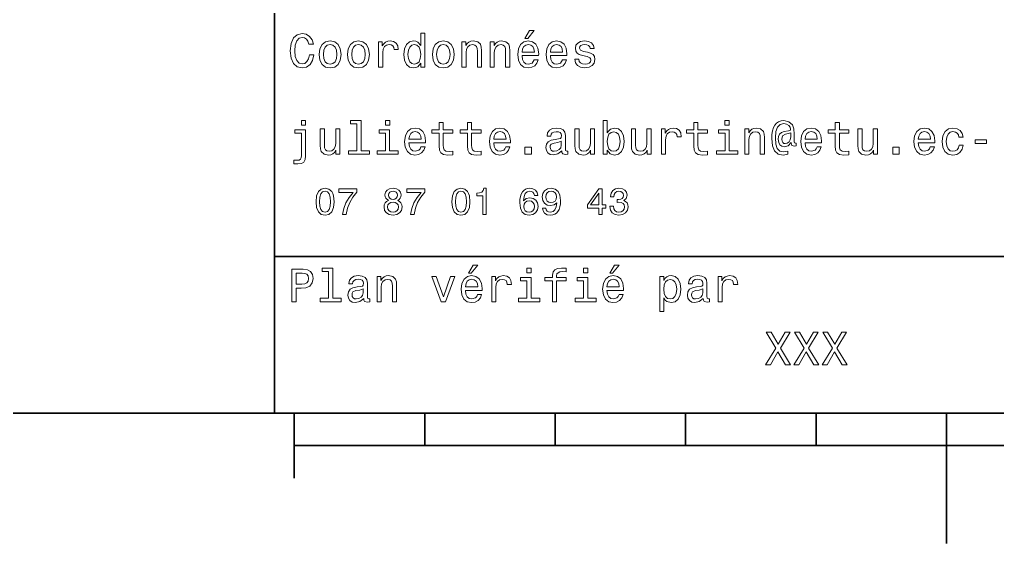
# Model space of a CAD drawing. Extents: x 0 to 297, y 0 to 210.
# Drawn here: x 77.4 to 152.4, y 0 to 40.2 of the extents above; entities that cross this region are included whole.
import ezdxf

# ---------------------------------------------------------------- set-up
doc = ezdxf.new("R2010")
doc.units = 0

msp = doc.modelspace()

# ---------------------------------------------------------------- linework, layer by layer
at = {"color": 7, "lineweight": 35}
for p, q in [((97, 10), (97, 70)), ((97, 22), (162, 22)), ((10, 10), (287, 10)), ((97, 10), (287, 10)), ((98.5, 7.5), (198.5, 7.5))]:
    msp.add_line(p, q, dxfattribs=at)
at = {"color": 7, "lineweight": 35, "ltscale": 0.125}
msp.add_line((98.5, 10), (98.5, 5), dxfattribs=at)
at = {"color": 7, "lineweight": 35, "ltscale": 0.0625}
for p, q in [((108.5, 10), (108.5, 7.5)), ((118.5, 10), (118.5, 7.5)), ((128.5, 10), (128.5, 7.5)), ((138.5, 10), (138.5, 7.5))]:
    msp.add_line(p, q, dxfattribs=at)
at = {"color": 7, "lineweight": 35, "ltscale": 0.25}
msp.add_line((148.5, 10), (148.5, 0), dxfattribs=at)
at = {"color": 7, "lineweight": 13}
for points in [[(99.66787, 37.460373), (99.595818, 37.15778), (99.476944, 36.941643), (99.311241, 36.808357), (99.116714, 36.765129), (98.882568, 36.829971), (98.698845, 37.024494), (98.57637, 37.341499), (98.536743, 37.780979), (98.57637, 38.216858), (98.695244, 38.537464), (98.87896, 38.731987), (99.116714, 38.80043), (99.289627, 38.764408), (99.437317, 38.663544), (99.552597, 38.501442), (99.631844, 38.278099), (99.97406, 38.278099), (99.865997, 38.620316), (99.678673, 38.879681), (99.422913, 39.041786), (99.116714, 39.099422), (98.734871, 39.009365), (98.443085, 38.757202), (98.25576, 38.342937), (98.190926, 37.780979), (98.25576, 37.219021), (98.443085, 36.804756), (98.734871, 36.548992), (99.116714, 36.462536), (99.451729, 36.530979), (99.721901, 36.721901), (99.912827, 37.035301), (100.013687, 37.460373)], [(108.201729, 36.829971), (108.201729, 36.530979), (108.51873, 36.530979), (108.51873, 39.117435), (108.20533, 39.117435), (108.20533, 38.170029), (107.963974, 38.443802), (107.816284, 38.508644), (107.646973, 38.533859), (107.340775, 38.461815), (107.103027, 38.260086), (106.948128, 37.935879), (106.894089, 37.5), (106.948128, 37.064121), (107.103027, 36.736309), (107.340775, 36.530979), (107.646973, 36.462536), (107.816284, 36.487751), (107.967575, 36.552593)], [(116.184441, 38.728386), (116.396973, 38.728386), (116.897697, 39.340778), (116.54467, 39.340778)], [(100.413544, 37.496399), (100.471184, 37.056915), (100.636887, 36.732708), (100.899857, 36.530979), (101.252884, 36.462536), (101.602303, 36.530979), (101.865273, 36.729107), (102.030983, 37.053314), (102.092216, 37.496399), (102.030983, 37.935879), (101.865273, 38.263687), (101.602303, 38.461815), (101.252884, 38.533859), (100.899857, 38.461815), (100.636887, 38.260086), (100.471184, 37.935879)], [(100.737755, 37.5), (100.770172, 37.824207), (100.87104, 38.058357), (101.033142, 38.20245), (101.252884, 38.25288), (101.469017, 38.20245), (101.631126, 38.061958), (101.731987, 37.824207), (101.768013, 37.5), (101.731987, 37.172188), (101.631126, 36.934437), (101.469017, 36.790344), (101.252884, 36.743515), (101.033142, 36.790344), (100.87104, 36.934437), (100.770172, 37.172188)], [(102.58213, 37.496399), (102.639771, 37.056915), (102.805473, 36.732708), (103.068443, 36.530979), (103.421471, 36.462536), (103.770897, 36.530979), (104.033859, 36.729107), (104.19957, 37.053314), (104.260803, 37.496399), (104.19957, 37.935879), (104.033859, 38.263687), (103.770897, 38.461815), (103.421471, 38.533859), (103.068443, 38.461815), (102.805473, 38.260086), (102.639771, 37.935879)], [(102.906342, 37.5), (102.938759, 37.824207), (103.039627, 38.058357), (103.201729, 38.20245), (103.421471, 38.25288), (103.637611, 38.20245), (103.799713, 38.061958), (103.900574, 37.824207), (103.9366, 37.5), (103.900574, 37.172188), (103.799713, 36.934437), (103.637611, 36.790344), (103.421471, 36.743515), (103.201729, 36.790344), (103.039627, 36.934437), (102.938759, 37.172188)], [(104.963257, 36.530979), (105.280258, 36.530979), (105.280258, 37.636887), (105.312683, 37.903458), (105.409943, 38.094379), (105.568443, 38.209652), (105.780983, 38.249279), (105.939484, 38.224064), (106.058357, 38.152016), (106.130402, 38.029537), (106.155617, 37.863831), (106.476227, 37.863831), (106.432999, 38.155621), (106.314117, 38.364552), (106.115997, 38.490635), (105.845825, 38.533859), (105.662102, 38.505043), (105.503601, 38.432995), (105.363113, 38.310516), (105.251442, 38.144814), (105.251442, 38.465416), (104.963257, 38.465416)], [(107.701012, 38.249279), (107.909943, 38.198845), (108.068443, 38.058357), (108.162102, 37.824207), (108.198128, 37.5), (108.162102, 37.172188), (108.068443, 36.938038), (107.909943, 36.793949), (107.701012, 36.747116), (107.502884, 36.793949), (107.351585, 36.938038), (107.250717, 37.175793), (107.2183, 37.5), (107.250717, 37.820606), (107.351585, 38.054756), (107.502884, 38.198845)], [(109.087898, 37.496399), (109.145531, 37.056915), (109.311241, 36.732708), (109.574203, 36.530979), (109.927231, 36.462536), (110.276657, 36.530979), (110.539627, 36.729107), (110.70533, 37.053314), (110.766571, 37.496399), (110.70533, 37.935879), (110.539627, 38.263687), (110.276657, 38.461815), (109.927231, 38.533859), (109.574203, 38.461815), (109.311241, 38.260086), (109.145531, 37.935879)], [(109.412102, 37.5), (109.444527, 37.824207), (109.545387, 38.058357), (109.707489, 38.20245), (109.927231, 38.25288), (110.143372, 38.20245), (110.305473, 38.061958), (110.406342, 37.824207), (110.44236, 37.5), (110.406342, 37.172188), (110.305473, 36.934437), (110.143372, 36.790344), (109.927231, 36.743515), (109.707489, 36.790344), (109.545387, 36.934437), (109.444527, 37.172188)], [(111.350143, 36.530979), (111.667145, 36.530979), (111.667145, 37.647694), (111.69957, 37.903458), (111.804031, 38.090778), (111.966141, 38.206051), (112.182274, 38.249279), (112.355186, 38.213257), (112.463257, 38.115993), (112.517288, 37.953888), (112.535301, 37.737751), (112.535301, 36.530979), (112.852303, 36.530979), (112.852303, 37.802593), (112.837898, 38.058357), (112.773056, 38.270893), (112.560516, 38.465416), (112.229103, 38.533859), (112.045387, 38.508644), (111.890488, 38.440201), (111.757202, 38.324928), (111.65274, 38.170029), (111.65274, 38.465416), (111.350143, 38.465416)], [(113.51873, 36.530979), (113.835732, 36.530979), (113.835732, 37.647694), (113.868156, 37.903458), (113.972626, 38.090778), (114.134727, 38.206051), (114.350861, 38.249279), (114.523773, 38.213257), (114.631844, 38.115993), (114.685883, 37.953888), (114.703888, 37.737751), (114.703888, 36.530979), (115.020889, 36.530979), (115.020889, 37.802593), (115.006485, 38.058357), (114.941643, 38.270893), (114.729111, 38.465416), (114.39769, 38.533859), (114.213974, 38.508644), (114.059082, 38.440201), (113.925789, 38.324928), (113.821327, 38.170029), (113.821327, 38.465416), (113.51873, 38.465416)], [(115.964699, 37.406338), (117.232712, 37.406338), (117.236313, 37.554035), (117.178673, 37.9683), (117.020172, 38.278099), (116.768013, 38.465416), (116.432999, 38.533859), (116.105186, 38.461815), (115.853027, 38.260086), (115.690918, 37.932278), (115.633286, 37.5), (115.687317, 37.056915), (115.849426, 36.732708), (116.097984, 36.530979), (116.422188, 36.462536), (116.703171, 36.509365), (116.933716, 36.631844), (117.103027, 36.826366), (117.200287, 37.085735), (116.886887, 37.085735), (116.822044, 36.941643), (116.728386, 36.833572), (116.461815, 36.747116), (116.256485, 36.786743), (116.101585, 36.912823), (116.000717, 37.118156), (115.964699, 37.395531)], [(115.964699, 37.672909), (116.004318, 37.921471), (116.101585, 38.105186), (116.249283, 38.216858), (116.443802, 38.256485), (116.634727, 38.216858), (116.782425, 38.105186), (116.872482, 37.921471), (116.9049, 37.672909)], [(118.133286, 37.406338), (119.401299, 37.406338), (119.4049, 37.554035), (119.34726, 37.9683), (119.188766, 38.278099), (118.9366, 38.465416), (118.601585, 38.533859), (118.273773, 38.461815), (118.021614, 38.260086), (117.859512, 37.932278), (117.801872, 37.5), (117.855911, 37.056915), (118.018013, 36.732708), (118.266571, 36.530979), (118.590775, 36.462536), (118.871758, 36.509365), (119.10231, 36.631844), (119.271614, 36.826366), (119.368881, 37.085735), (119.055481, 37.085735), (118.990631, 36.941643), (118.896973, 36.833572), (118.630402, 36.747116), (118.425072, 36.786743), (118.270172, 36.912823), (118.169312, 37.118156), (118.133286, 37.395531)], [(118.133286, 37.672909), (118.172913, 37.921471), (118.270172, 38.105186), (118.41787, 38.216858), (118.612396, 38.256485), (118.803314, 38.216858), (118.951012, 38.105186), (119.041069, 37.921471), (119.073486, 37.672909)], [(120.971901, 37.658501), (120.66571, 37.730545), (120.438766, 37.8134), (120.363113, 37.982708), (120.384727, 38.101585), (120.460373, 38.188038), (120.582855, 38.242073), (120.759369, 38.263687), (120.92868, 38.242073), (121.061966, 38.177231), (121.148415, 38.079971), (121.184441, 37.950287), (121.49424, 37.950287), (121.49424, 37.957493), (121.440201, 38.191643), (121.292511, 38.375359), (121.061966, 38.490635), (120.759369, 38.533859), (120.453171, 38.490635), (120.229828, 38.371758), (120.08934, 38.195244), (120.046112, 37.971901), (120.078529, 37.755764), (120.179398, 37.604465), (120.3451, 37.496399), (120.586456, 37.42075), (120.939484, 37.334293), (121.155624, 37.244236), (121.213257, 37.172188), (121.234871, 37.064121), (121.202454, 36.930836), (121.115997, 36.829971), (120.97551, 36.765129), (120.788185, 36.743515), (120.590057, 36.765129), (120.445969, 36.840778), (120.348709, 36.963257), (120.309082, 37.132565), (120.002884, 37.132565), (120.053314, 36.844379), (120.201012, 36.635445), (120.435158, 36.509365), (120.759369, 36.462536), (121.097984, 36.509365), (121.346542, 36.635445), (121.497841, 36.837173), (121.551872, 37.100143), (121.512253, 37.327087), (121.400574, 37.481987), (121.216858, 37.582851)], [(99.365273, 32.4366), (99.048271, 32.4366), (99.048271, 32.076366), (99.365273, 32.076366)], [(103.306198, 32.170029), (103.306198, 30.116714), (102.654175, 30.116714), (102.654175, 29.850143), (104.271614, 29.850143), (104.271614, 30.116714), (103.623199, 30.116714), (103.623199, 32.4366), (102.809074, 32.4366), (102.809074, 32.170029)], [(105.824211, 32.4366), (105.489197, 32.4366), (105.489197, 32.076366), (105.824211, 32.076366)], [(109.606628, 31.449568), (109.606628, 30.480547), (109.628242, 30.167147), (109.729111, 29.951008), (109.930832, 29.824926), (110.273056, 29.7817), (110.647697, 29.799711), (110.647697, 30.073486), (110.373917, 30.051872), (110.125359, 30.08069), (109.992073, 30.170748), (109.934441, 30.322046), (109.92363, 30.534582), (109.92363, 31.449568), (110.647697, 31.449568), (110.647697, 31.71974), (109.92363, 31.71974), (109.92363, 32.285301), (109.606628, 32.285301), (109.606628, 31.71974), (109.059074, 31.71974), (109.059074, 31.449568)], [(111.775215, 31.449568), (111.775215, 30.480547), (111.796829, 30.167147), (111.897697, 29.951008), (112.099426, 29.824926), (112.441643, 29.7817), (112.816284, 29.799711), (112.816284, 30.073486), (112.542511, 30.051872), (112.293945, 30.08069), (112.16066, 30.170748), (112.103027, 30.322046), (112.092216, 30.534582), (112.092216, 31.449568), (112.816284, 31.449568), (112.816284, 31.71974), (112.092216, 31.71974), (112.092216, 32.285301), (111.775215, 32.285301), (111.775215, 31.71974), (111.227661, 31.71974), (111.227661, 31.449568)], [(122.492081, 30.149136), (122.726227, 29.871758), (123.046829, 29.7817), (123.349426, 29.850143), (123.590782, 30.055475), (123.742081, 30.383286), (123.799713, 30.819164), (123.742081, 31.255043), (123.587173, 31.57925), (123.349426, 31.780979), (123.046829, 31.853025), (122.729828, 31.759365), (122.600143, 31.644091), (122.492081, 31.489193), (122.492081, 32.4366), (122.175072, 32.4366), (122.175072, 29.850143), (122.492081, 29.850143)], [(129.123932, 31.449568), (129.123932, 30.480547), (129.145538, 30.167147), (129.246399, 29.951008), (129.448135, 29.824926), (129.790344, 29.7817), (130.164993, 29.799711), (130.164993, 30.073486), (129.89122, 30.051872), (129.642654, 30.08069), (129.509369, 30.170748), (129.451736, 30.322046), (129.440933, 30.534582), (129.440933, 31.449568), (130.164993, 31.449568), (130.164993, 31.71974), (129.440933, 31.71974), (129.440933, 32.285301), (129.123932, 32.285301), (129.123932, 31.71974), (128.57637, 31.71974), (128.57637, 31.449568)], [(131.84726, 32.4366), (131.512253, 32.4366), (131.512253, 32.076366), (131.84726, 32.076366)], [(136.973343, 30.487751), (136.973343, 30.696686), (136.91571, 30.685879), (136.84726, 30.711094), (136.825653, 30.786743), (136.825653, 31.377522), (136.796829, 31.795389), (136.681564, 32.105186), (136.411377, 32.335735), (136.033142, 32.418587), (135.8134, 32.396973), (135.626083, 32.33213), (135.463989, 32.224064), (135.33429, 32.072765), (135.233429, 31.881844), (135.161377, 31.647694), (135.118164, 31.366714), (135.103745, 31.049711), (135.154175, 30.491354), (135.316284, 30.0951), (135.586456, 29.857347), (135.971909, 29.7817), (136.324936, 29.839336), (136.324936, 30.077089), (136.015137, 30.019451), (135.716141, 30.08069), (135.518005, 30.278818), (135.409943, 30.613832), (135.377533, 31.100143), (135.413544, 31.575647), (135.536026, 31.914265), (135.734161, 32.119595), (136.022339, 32.188038), (136.242081, 32.148415), (136.404175, 32.054756), (136.505051, 31.914265), (136.541077, 31.752161), (136.50145, 31.672911), (136.393372, 31.636887), (136.040344, 31.582851), (135.845825, 31.503601), (135.705338, 31.381123), (135.622482, 31.211815), (135.59726, 30.988472), (135.629684, 30.747118), (135.719742, 30.567001), (135.867432, 30.45533), (136.061966, 30.419308), (136.346542, 30.494957), (136.587891, 30.732708), (136.587891, 30.711094), (136.645538, 30.520172), (136.843658, 30.462536)], [(139.966858, 31.449568), (139.966858, 30.480547), (139.988464, 30.167147), (140.08934, 29.951008), (140.291061, 29.824926), (140.633286, 29.7817), (141.007935, 29.799711), (141.007935, 30.073486), (140.734146, 30.051872), (140.485596, 30.08069), (140.35231, 30.170748), (140.294678, 30.322046), (140.283859, 30.534582), (140.283859, 31.449568), (141.007935, 31.449568), (141.007935, 31.71974), (140.283859, 31.71974), (140.283859, 32.285301), (139.966858, 32.285301), (139.966858, 31.71974), (139.419312, 31.71974), (139.419312, 31.449568)], [(98.464699, 29.399855), (98.464699, 29.115273), (98.788902, 29.097261), (99.066284, 29.133286), (99.242798, 29.244957), (99.336456, 29.43948), (99.365273, 29.716858), (99.365273, 31.71974), (98.551155, 31.71974), (98.551155, 31.449568), (99.048271, 31.449568), (99.048271, 29.742075), (99.033859, 29.569164), (98.98703, 29.461094), (98.882568, 29.399855), (98.706055, 29.381844)], [(101.998558, 31.784582), (101.681557, 31.784582), (101.681557, 30.667868), (101.645531, 30.408501), (101.541069, 30.22118), (101.37896, 30.105907), (101.166428, 30.069883), (100.997116, 30.098703), (100.889046, 30.185158), (100.827812, 30.332851), (100.8134, 30.541786), (100.8134, 31.784582), (100.496399, 31.784582), (100.496399, 30.512968), (100.507202, 30.257204), (100.575645, 30.044668), (100.784584, 29.850143), (101.119598, 29.7817), (101.299713, 29.806915), (101.454613, 29.871758), (101.587898, 29.983429), (101.695969, 30.145533), (101.695969, 29.850143), (101.998558, 29.850143)], [(105.8134, 30.116714), (105.8134, 31.71974), (104.999283, 31.71974), (104.999283, 31.449568), (105.496399, 31.449568), (105.496399, 30.116714), (104.847984, 30.116714), (104.847984, 29.850143), (106.469025, 29.850143), (106.469025, 30.116714)], [(107.290344, 30.725504), (108.558357, 30.725504), (108.561958, 30.873198), (108.504326, 31.287464), (108.345825, 31.597261), (108.093658, 31.784582), (107.758644, 31.853025), (107.430832, 31.780979), (107.178673, 31.57925), (107.016571, 31.25144), (106.958931, 30.819164), (107.01297, 30.37608), (107.175072, 30.051872), (107.42363, 29.850143), (107.747841, 29.7817), (108.028816, 29.828529), (108.259369, 29.951008), (108.428673, 30.145533), (108.52594, 30.404898), (108.21254, 30.404898), (108.147697, 30.260807), (108.054031, 30.152737), (107.78746, 30.066282), (107.58213, 30.105907), (107.427231, 30.231987), (107.32637, 30.437319), (107.290344, 30.714697)], [(107.290344, 30.992075), (107.329971, 31.240633), (107.427231, 31.424351), (107.574928, 31.536022), (107.769455, 31.575647), (107.960373, 31.536022), (108.10807, 31.424351), (108.198128, 31.240633), (108.230545, 30.992075)], [(113.796112, 30.725504), (115.064117, 30.725504), (115.067719, 30.873198), (115.010086, 31.287464), (114.851585, 31.597261), (114.599426, 31.784582), (114.264404, 31.853025), (113.9366, 31.780979), (113.684441, 31.57925), (113.522331, 31.25144), (113.464699, 30.819164), (113.51873, 30.37608), (113.680832, 30.051872), (113.929398, 29.850143), (114.253601, 29.7817), (114.534584, 29.828529), (114.765129, 29.951008), (114.934433, 30.145533), (115.0317, 30.404898), (114.7183, 30.404898), (114.653458, 30.260807), (114.559799, 30.152737), (114.293228, 30.066282), (114.087898, 30.105907), (113.932999, 30.231987), (113.83213, 30.437319), (113.796112, 30.714697)], [(113.796112, 30.992075), (113.835732, 31.240633), (113.932999, 31.424351), (114.080688, 31.536022), (114.275215, 31.575647), (114.466141, 31.536022), (114.613831, 31.424351), (114.703888, 31.240633), (114.736313, 30.992075)], [(119.005043, 30.102304), (119.005043, 30.091497), (119.023056, 29.969019), (119.077087, 29.882565), (119.304031, 29.814121), (119.480545, 29.842939), (119.480545, 30.087896), (119.4049, 30.077089), (119.304031, 30.123919), (119.286026, 30.268011), (119.286026, 31.269451), (119.242798, 31.525215), (119.116714, 31.70533), (118.896973, 31.8134), (118.587173, 31.853025), (118.284584, 31.809797), (118.061241, 31.687319), (117.920746, 31.496397), (117.873917, 31.244236), (117.873917, 31.222622), (118.158501, 31.222622), (118.183716, 31.373919), (118.26297, 31.481987), (118.392654, 31.546829), (118.57637, 31.572046), (118.752884, 31.554033), (118.878967, 31.5), (118.954613, 31.40634), (118.979828, 31.276657), (118.965416, 31.125359), (118.907784, 31.049711), (118.763687, 31.013687), (118.493515, 30.984869), (118.183716, 30.920029), (117.963974, 30.804754), (117.834297, 30.62464), (117.79467, 30.358068), (117.830688, 30.120316), (117.942368, 29.943804), (118.122482, 29.832132), (118.37104, 29.792507), (118.706055, 29.868155)], [(121.515854, 31.784582), (121.198853, 31.784582), (121.198853, 30.667868), (121.162827, 30.408501), (121.058357, 30.22118), (120.896255, 30.105907), (120.683716, 30.069883), (120.514412, 30.098703), (120.406342, 30.185158), (120.3451, 30.332851), (120.330696, 30.541786), (120.330696, 31.784582), (120.013687, 31.784582), (120.013687, 30.512968), (120.024498, 30.257204), (120.092941, 30.044668), (120.301872, 29.850143), (120.636887, 29.7817), (120.817001, 29.806915), (120.971901, 29.871758), (121.105186, 29.983429), (121.213257, 30.145533), (121.213257, 29.850143), (121.515854, 29.850143)], [(123.47551, 30.819164), (123.439484, 30.494957), (123.342224, 30.257204), (123.187325, 30.113111), (122.992798, 30.066282), (122.780258, 30.113111), (122.625366, 30.257204), (122.528099, 30.491354), (122.495682, 30.819164), (122.528099, 31.143372), (122.625366, 31.377522), (122.780258, 31.518011), (122.992798, 31.568443), (123.187325, 31.518011), (123.342224, 31.373919), (123.439484, 31.139769)], [(125.853027, 31.784582), (125.536026, 31.784582), (125.536026, 30.667868), (125.5, 30.408501), (125.395538, 30.22118), (125.233429, 30.105907), (125.020897, 30.069883), (124.851585, 30.098703), (124.743515, 30.185158), (124.682281, 30.332851), (124.66787, 30.541786), (124.66787, 31.784582), (124.350868, 31.784582), (124.350868, 30.512968), (124.361679, 30.257204), (124.430115, 30.044668), (124.639053, 29.850143), (124.974068, 29.7817), (125.154182, 29.806915), (125.309082, 29.871758), (125.442368, 29.983429), (125.550438, 30.145533), (125.550438, 29.850143), (125.853027, 29.850143)], [(126.649139, 29.850143), (126.966141, 29.850143), (126.966141, 30.956051), (126.998566, 31.222622), (127.095825, 31.413544), (127.254326, 31.528818), (127.466866, 31.568443), (127.625366, 31.543226), (127.74424, 31.47118), (127.816284, 31.348701), (127.841507, 31.182997), (128.162109, 31.182997), (128.118881, 31.474783), (128, 31.683718), (127.80188, 31.809797), (127.531708, 31.853025), (127.347984, 31.824207), (127.189484, 31.752161), (127.048996, 31.629683), (126.937325, 31.463976), (126.937325, 31.784582), (126.649139, 31.784582)], [(131.836456, 30.116714), (131.836456, 31.71974), (131.022339, 31.71974), (131.022339, 31.449568), (131.519455, 31.449568), (131.519455, 30.116714), (130.871048, 30.116714), (130.871048, 29.850143), (132.492081, 29.850143), (132.492081, 30.116714)], [(133.036026, 29.850143), (133.353027, 29.850143), (133.353027, 30.966858), (133.385452, 31.222622), (133.489914, 31.409943), (133.652023, 31.525215), (133.868164, 31.568443), (134.041077, 31.532419), (134.149139, 31.435158), (134.203171, 31.273054), (134.221191, 31.056915), (134.221191, 29.850143), (134.538193, 29.850143), (134.538193, 31.121758), (134.523773, 31.377522), (134.458939, 31.590057), (134.246399, 31.784582), (133.914993, 31.853025), (133.731277, 31.827808), (133.57637, 31.759365), (133.443085, 31.644091), (133.338623, 31.489193), (133.338623, 31.784582), (133.036026, 31.784582)], [(136.555481, 31.168587), (136.519455, 30.945244), (136.429398, 30.786743), (136.292511, 30.68948), (136.130402, 30.660662), (136.018738, 30.678673), (135.939484, 30.743515), (135.889053, 30.851583), (135.874634, 31.002882), (135.935883, 31.25144), (136.144821, 31.381123), (136.555481, 31.481987)], [(137.650574, 30.725504), (138.918594, 30.725504), (138.922195, 30.873198), (138.864563, 31.287464), (138.706055, 31.597261), (138.453888, 31.784582), (138.118881, 31.853025), (137.791077, 31.780979), (137.53891, 31.57925), (137.376801, 31.25144), (137.319168, 30.819164), (137.373199, 30.37608), (137.535309, 30.051872), (137.783859, 29.850143), (138.108063, 29.7817), (138.389053, 29.828529), (138.619598, 29.951008), (138.78891, 30.145533), (138.886169, 30.404898), (138.572769, 30.404898), (138.507935, 30.260807), (138.414276, 30.152737), (138.147705, 30.066282), (137.942368, 30.105907), (137.78746, 30.231987), (137.6866, 30.437319), (137.650574, 30.714697)], [(137.650574, 30.992075), (137.690201, 31.240633), (137.78746, 31.424351), (137.935165, 31.536022), (138.129684, 31.575647), (138.320602, 31.536022), (138.468292, 31.424351), (138.558365, 31.240633), (138.590775, 30.992075)], [(143.201721, 31.784582), (142.884735, 31.784582), (142.884735, 30.667868), (142.848694, 30.408501), (142.744232, 30.22118), (142.582123, 30.105907), (142.369598, 30.069883), (142.200287, 30.098703), (142.092224, 30.185158), (142.030975, 30.332851), (142.016571, 30.541786), (142.016571, 31.784582), (141.69957, 31.784582), (141.69957, 30.512968), (141.710373, 30.257204), (141.778809, 30.044668), (141.987747, 29.850143), (142.322769, 29.7817), (142.502884, 29.806915), (142.657776, 29.871758), (142.791061, 29.983429), (142.899139, 30.145533), (142.899139, 29.850143), (143.201721, 29.850143)], [(146.324921, 30.725504), (147.592941, 30.725504), (147.596542, 30.873198), (147.53891, 31.287464), (147.380402, 31.597261), (147.128235, 31.784582), (146.793228, 31.853025), (146.465424, 31.780979), (146.213257, 31.57925), (146.051147, 31.25144), (145.993515, 30.819164), (146.047546, 30.37608), (146.209656, 30.051872), (146.458206, 29.850143), (146.78241, 29.7817), (147.0634, 29.828529), (147.293945, 29.951008), (147.463257, 30.145533), (147.560516, 30.404898), (147.247116, 30.404898), (147.182281, 30.260807), (147.088623, 30.152737), (146.822052, 30.066282), (146.616714, 30.105907), (146.461807, 30.231987), (146.360947, 30.437319), (146.324921, 30.714697)], [(146.324921, 30.992075), (146.364548, 31.240633), (146.461807, 31.424351), (146.609512, 31.536022), (146.804031, 31.575647), (146.994949, 31.536022), (147.142639, 31.424351), (147.232712, 31.240633), (147.265121, 30.992075)], [(149.44812, 31.143372), (149.76152, 31.143372), (149.696686, 31.431555), (149.541779, 31.658501), (149.30043, 31.79899), (148.98703, 31.853025), (148.641205, 31.780979), (148.378235, 31.57925), (148.212524, 31.25144), (148.154892, 30.811958), (148.208923, 30.37608), (148.371033, 30.051872), (148.626801, 29.850143), (148.976227, 29.7817), (149.286011, 29.835733), (149.527374, 29.987032), (149.693085, 30.224783), (149.765121, 30.541786), (149.462524, 30.541786), (149.408493, 30.340057), (149.307632, 30.188761), (149.163544, 30.0951), (148.98703, 30.066282), (148.767288, 30.113111), (148.608795, 30.257204), (148.51152, 30.491354), (148.479095, 30.822765), (148.51152, 31.146973), (148.612396, 31.381123), (148.77449, 31.525215), (148.98703, 31.575647), (149.174347, 31.543226), (149.314835, 31.460375), (149.408493, 31.323486)], [(118.969025, 30.527376), (118.925797, 30.340057), (118.810516, 30.195965), (118.637611, 30.102304), (118.425072, 30.069883), (118.288185, 30.087896), (118.190926, 30.145533), (118.129684, 30.246397), (118.111671, 30.386887), (118.126083, 30.512968), (118.183716, 30.603025), (118.414268, 30.70389), (118.706055, 30.747118), (118.969025, 30.833572)], [(150.694519, 30.675072), (151.566284, 30.675072), (151.566284, 30.959654), (150.694519, 30.959654)], [(116.184441, 29.850143), (116.681557, 29.850143), (116.681557, 30.386887), (116.184441, 30.386887)], [(144.376083, 29.850143), (144.873199, 29.850143), (144.873199, 30.386887), (144.376083, 30.386887)], [(100.172913, 26.201731), (100.216141, 25.749281), (100.351585, 25.426514), (100.567726, 25.230549), (100.867432, 25.167149), (101.164268, 25.230549), (101.380402, 25.426514), (101.51297, 25.749281), (101.559074, 26.201731), (101.51297, 26.651299), (101.458214, 26.829971), (101.380402, 26.976946), (101.164268, 27.172913), (100.867432, 27.239193), (100.567726, 27.172913), (100.351585, 26.974064), (100.216141, 26.651299)], [(100.44957, 26.201731), (100.472626, 26.550434), (100.54467, 26.801153), (100.674355, 26.948128), (100.867432, 27), (101.05764, 26.948128), (101.187317, 26.801153), (101.259369, 26.550434), (101.282417, 26.201731), (101.259369, 25.850145), (101.187317, 25.599424), (101.05764, 25.45245), (100.867432, 25.40346), (100.674355, 25.45245), (100.54467, 25.599424), (100.472626, 25.850145)], [(102.201729, 25.224785), (102.492798, 25.224785), (102.587898, 25.700289), (102.755043, 26.144093), (102.991356, 26.556196), (103.299713, 26.942364), (103.299713, 27.181557), (101.927956, 27.181557), (101.927956, 26.91931), (103.023056, 26.91931), (102.706055, 26.53026), (102.466858, 26.12392), (102.299713, 25.691643)], [(105.714699, 26.302595), (105.567726, 26.221903), (105.466858, 26.10951), (105.403458, 25.9683), (105.383286, 25.798271), (105.429398, 25.541788), (105.561958, 25.342941), (105.778099, 25.216139), (106.072044, 25.167149), (106.363113, 25.216139), (106.579254, 25.342941), (106.711815, 25.541788), (106.760803, 25.798271), (106.737755, 25.9683), (106.677231, 26.10951), (106.573486, 26.221903), (106.429398, 26.302595), (106.54467, 26.371759), (106.625359, 26.46686), (106.674355, 26.582134), (106.691643, 26.723343), (106.645531, 26.927956), (106.524498, 27.09222), (106.328529, 27.198849), (106.072044, 27.239193), (105.812683, 27.198849), (105.616714, 27.09222), (105.492798, 26.927956), (105.44957, 26.723343), (105.463974, 26.582134), (105.51297, 26.46686)], [(105.723343, 26.700289), (105.746399, 26.827091), (105.815559, 26.925074), (105.925072, 26.985592), (106.072044, 27.008646), (106.216141, 26.985592), (106.325645, 26.925074), (106.394814, 26.827091), (106.420746, 26.700289), (106.394814, 26.570606), (106.325645, 26.469742), (106.216141, 26.40346), (106.072044, 26.383286), (105.925072, 26.406342), (105.815559, 26.469742), (105.746399, 26.570606)], [(107.406342, 25.224785), (107.697403, 25.224785), (107.792511, 25.700289), (107.959656, 26.144093), (108.195969, 26.556196), (108.504326, 26.942364), (108.504326, 27.181557), (107.132568, 27.181557), (107.132568, 26.91931), (108.227669, 26.91931), (107.91066, 26.53026), (107.671471, 26.12392), (107.504326, 25.691643)], [(110.58213, 26.201731), (110.625359, 25.749281), (110.760803, 25.426514), (110.976944, 25.230549), (111.276657, 25.167149), (111.573486, 25.230549), (111.789627, 25.426514), (111.922188, 25.749281), (111.9683, 26.201731), (111.922188, 26.651299), (111.867432, 26.829971), (111.789627, 26.976946), (111.573486, 27.172913), (111.276657, 27.239193), (110.976944, 27.172913), (110.760803, 26.974064), (110.625359, 26.651299)], [(110.858788, 26.201731), (110.881844, 26.550434), (110.953888, 26.801153), (111.083572, 26.948128), (111.276657, 27), (111.466858, 26.948128), (111.596542, 26.801153), (111.668587, 26.550434), (111.691643, 26.201731), (111.668587, 25.850145), (111.596542, 25.599424), (111.466858, 25.45245), (111.276657, 25.40346), (111.083572, 25.45245), (110.953888, 25.599424), (110.881844, 25.850145)], [(112.959656, 25.224785), (113.221901, 25.224785), (113.221901, 27.239193), (113.02594, 27.239193), (112.97406, 27.063402), (112.870316, 26.945246), (112.711815, 26.876081), (112.492798, 26.853027), (112.492798, 26.648417), (112.959656, 26.648417)], [(117.172913, 26.685881), (117.118156, 26.91931), (116.991356, 27.09222), (116.795387, 27.201731), (116.541786, 27.239193), (116.371758, 27.219021), (116.224785, 27.164267), (116.0951, 27.074928), (115.985588, 26.948128), (115.899132, 26.789627), (115.835732, 26.596542), (115.795387, 26.368877), (115.783859, 26.112392), (115.829971, 25.703171), (115.971176, 25.406342), (116.198845, 25.227667), (116.510086, 25.167149), (116.789627, 25.219021), (117.002884, 25.354467), (117.141205, 25.567724), (117.190201, 25.838617), (117.141205, 26.112392), (117.008644, 26.322767), (116.804031, 26.455332), (116.55043, 26.501442), (116.276657, 26.443806), (116.072044, 26.279539), (116.115273, 26.596542), (116.207489, 26.824209), (116.348701, 26.959656), (116.544662, 27.005764), (116.688759, 26.98271), (116.798271, 26.922192), (116.870316, 26.821327), (116.907776, 26.685881)], [(117.52449, 25.720463), (117.567719, 25.492796), (117.691643, 25.317003), (117.887604, 25.207495), (118.146973, 25.167149), (118.317001, 25.187321), (118.469742, 25.239195), (118.599426, 25.328531), (118.708931, 25.455332), (118.795387, 25.613834), (118.858788, 25.809799), (118.896255, 26.034584), (118.91066, 26.293949), (118.861671, 26.700289), (118.720459, 26.99712), (118.495674, 27.175793), (118.187317, 27.239193), (117.9049, 27.187321), (117.691643, 27.048992), (117.553314, 26.835735), (117.507202, 26.567724), (117.553314, 26.291067), (117.688759, 26.080692), (117.890488, 25.948128), (118.146973, 25.9049), (118.417862, 25.959656), (118.622475, 26.126802), (118.57637, 25.806917), (118.484146, 25.579252), (118.342941, 25.443806), (118.149857, 25.400578), (118, 25.42075), (117.890488, 25.48415), (117.818443, 25.585016), (117.789627, 25.720463)], [(117.786743, 26.570606), (117.815559, 26.749281), (117.896255, 26.890491), (118.023056, 26.979828), (118.187317, 27.011528), (118.357346, 26.979828), (118.48703, 26.890491), (118.567719, 26.752163), (118.599426, 26.573488), (118.567719, 26.391932), (118.48703, 26.256485), (118.354462, 26.172913), (118.178673, 26.144093), (118.020172, 26.172913), (117.896255, 26.256485), (117.815559, 26.38905)], [(121.844376, 25.224785), (122.103745, 25.224785), (122.103745, 25.720463), (122.389046, 25.720463), (122.389046, 25.95101), (122.103745, 25.95101), (122.103745, 27.181557), (121.841499, 27.181557), (120.965416, 25.974064), (120.965416, 25.720463), (121.844376, 25.720463)], [(122.694527, 25.853027), (122.694527, 25.832853), (122.740631, 25.556196), (122.876083, 25.348703), (123.08934, 25.216139), (123.371758, 25.167149), (123.671471, 25.216139), (123.896255, 25.342941), (124.040344, 25.54467), (124.092216, 25.804035), (124.069168, 25.974064), (124.005768, 26.112392), (123.902016, 26.219021), (123.763687, 26.296831), (123.951004, 26.45245), (124.017288, 26.700289), (123.97406, 26.925074), (123.850143, 27.095102), (123.648415, 27.201731), (123.371758, 27.239193), (123.112396, 27.193085), (122.913544, 27.066284), (122.783859, 26.864553), (122.740631, 26.596542), (122.740631, 26.57637), (122.997116, 26.57637), (123.020172, 26.760807), (123.0951, 26.893373), (123.216141, 26.974064), (123.386169, 27.002882), (123.536026, 26.979828), (123.645531, 26.91931), (123.711815, 26.821327), (123.737755, 26.688763), (123.711815, 26.547552), (123.642654, 26.45245), (123.521614, 26.394814), (123.357346, 26.377523), (123.244957, 26.380405), (123.244957, 26.152739), (123.386169, 26.158503), (123.567726, 26.132566), (123.703171, 26.063402), (123.783859, 25.95101), (123.812683, 25.804035), (123.780975, 25.636889), (123.697403, 25.51297), (123.564842, 25.43516), (123.389053, 25.409224), (123.207489, 25.438042), (123.074928, 25.524496), (122.991356, 25.662825), (122.959656, 25.853027)], [(116.91066, 25.835735), (116.87896, 25.654181), (116.798271, 25.515852), (116.668587, 25.423632), (116.507202, 25.394814), (116.337173, 25.423632), (116.207489, 25.51297), (116.123917, 25.651299), (116.097977, 25.832853), (116.126801, 26.011528), (116.207489, 26.146975), (116.340057, 26.233431), (116.51873, 26.265131), (116.674347, 26.233431), (116.798271, 26.149857), (116.87896, 26.01441)], [(121.207489, 25.95101), (121.844376, 26.847263), (121.844376, 25.95101)], [(105.659943, 25.804035), (105.685883, 25.956774), (105.769455, 26.072046), (105.899132, 26.146975), (106.072044, 26.172913), (106.242073, 26.146975), (106.371758, 26.072046), (106.45533, 25.956774), (106.484146, 25.804035), (106.45533, 25.639771), (106.371758, 25.515852), (106.242073, 25.43516), (106.072044, 25.409224), (105.899132, 25.43516), (105.769455, 25.515852), (105.685883, 25.639771)], [(98.324211, 18.530979), (98.655617, 18.530979), (98.655617, 19.586454), (99.023056, 19.586454), (99.394089, 19.604465), (99.689484, 19.730547), (99.880402, 19.975504), (99.945244, 20.310518), (99.894814, 20.620316), (99.750717, 20.847261), (99.51297, 20.98415), (99.188759, 21.030979), (98.324211, 21.030979)], [(101.137611, 20.850864), (101.137611, 18.79755), (100.485588, 18.79755), (100.485588, 18.530979), (102.103027, 18.530979), (102.103027, 18.79755), (101.454613, 18.79755), (101.454613, 21.117435), (100.640488, 21.117435), (100.640488, 20.850864)], [(111.84726, 20.728386), (112.059799, 20.728386), (112.560516, 21.340778), (112.207489, 21.340778)], [(116.667145, 21.117435), (116.33213, 21.117435), (116.33213, 20.757204), (116.667145, 20.757204)], [(118.295387, 20.130404), (118.295387, 18.530979), (118.612396, 18.530979), (118.612396, 20.130404), (119.332855, 20.130404), (119.332855, 20.400576), (118.612396, 20.400576), (118.612396, 20.519451), (118.637611, 20.663544), (118.720459, 20.760807), (118.860954, 20.818443), (119.062683, 20.840057), (119.332855, 20.825647), (119.332855, 21.099422), (118.990631, 21.117435), (118.680832, 21.085014), (118.464699, 20.987751), (118.335014, 20.818443), (118.295387, 20.577089), (118.295387, 20.400576), (117.715424, 20.400576), (117.715424, 20.130404)], [(121.004326, 21.117435), (120.669312, 21.117435), (120.669312, 20.757204), (121.004326, 20.757204)], [(122.690201, 20.728386), (122.90274, 20.728386), (123.403458, 21.340778), (123.05043, 21.340778)], [(99.098701, 20.724783), (99.314842, 20.703169), (99.473343, 20.634726), (99.567001, 20.508644), (99.599426, 20.310518), (99.5634, 20.101583), (99.466141, 19.975504), (99.30043, 19.910662), (99.073486, 19.892651), (98.655617, 19.892651), (98.655617, 20.724783)], [(103.824928, 18.78314), (103.824928, 18.772333), (103.842941, 18.649855), (103.896973, 18.5634), (104.123917, 18.494957), (104.30043, 18.523775), (104.30043, 18.768732), (104.224785, 18.757925), (104.123917, 18.804754), (104.105911, 18.948847), (104.105911, 19.950287), (104.062683, 20.206051), (103.9366, 20.386166), (103.716858, 20.494236), (103.407059, 20.533861), (103.104469, 20.490633), (102.881126, 20.368155), (102.740631, 20.177233), (102.693802, 19.925072), (102.693802, 19.903458), (102.978386, 19.903458), (103.003601, 20.054754), (103.082855, 20.162823), (103.21254, 20.227665), (103.396255, 20.252882), (103.572769, 20.234869), (103.698845, 20.180836), (103.774498, 20.087175), (103.799713, 19.957493), (103.785301, 19.806194), (103.727669, 19.730547), (103.583572, 19.694523), (103.3134, 19.665705), (103.003601, 19.600864), (102.783859, 19.48559), (102.654175, 19.305475), (102.614555, 19.038904), (102.650574, 18.801151), (102.762245, 18.62464), (102.94236, 18.512968), (103.190926, 18.473343), (103.52594, 18.54899)], [(104.844383, 18.530979), (105.161385, 18.530979), (105.161385, 19.647694), (105.193802, 19.903458), (105.298271, 20.090778), (105.460373, 20.206051), (105.676514, 20.249279), (105.849426, 20.213255), (105.957497, 20.115993), (106.011528, 19.95389), (106.029541, 19.737751), (106.029541, 18.530979), (106.346542, 18.530979), (106.346542, 19.802593), (106.33213, 20.058357), (106.267288, 20.270893), (106.054756, 20.465418), (105.723343, 20.533861), (105.539627, 20.508644), (105.384727, 20.440201), (105.251442, 20.324926), (105.146973, 20.170029), (105.146973, 20.465418), (104.844383, 20.465418)], [(109.761528, 18.530979), (110.096542, 18.530979), (110.802597, 20.465418), (110.474785, 20.465418), (109.930832, 18.905619), (109.376083, 20.465418), (109.04467, 20.465418)], [(111.627518, 19.40634), (112.895531, 19.40634), (112.899132, 19.554033), (112.841499, 19.9683), (112.682999, 20.278097), (112.430832, 20.465418), (112.095825, 20.533861), (111.768013, 20.461815), (111.515854, 20.260086), (111.353745, 19.932276), (111.296112, 19.5), (111.350143, 19.056915), (111.512245, 18.732708), (111.760803, 18.530979), (112.085014, 18.462536), (112.365997, 18.509365), (112.596542, 18.631844), (112.765854, 18.826368), (112.863113, 19.085733), (112.549713, 19.085733), (112.484871, 18.941643), (112.391212, 18.833572), (112.124641, 18.747118), (111.919312, 18.786743), (111.764412, 18.912823), (111.663544, 19.118155), (111.627518, 19.395533)], [(111.627518, 19.672911), (111.667145, 19.921469), (111.764412, 20.105186), (111.912102, 20.216858), (112.106628, 20.256483), (112.297546, 20.216858), (112.445244, 20.105186), (112.535301, 19.921469), (112.567726, 19.672911)], [(113.637604, 18.530979), (113.954613, 18.530979), (113.954613, 19.636887), (113.98703, 19.903458), (114.08429, 20.094379), (114.242798, 20.209654), (114.45533, 20.249279), (114.613831, 20.224062), (114.732712, 20.152016), (114.804756, 20.029537), (114.829971, 19.863832), (115.150574, 19.863832), (115.107346, 20.155619), (114.988472, 20.364553), (114.790344, 20.490633), (114.520172, 20.533861), (114.336456, 20.505043), (114.177956, 20.432997), (114.03746, 20.310518), (113.925789, 20.144812), (113.925789, 20.465418), (113.637604, 20.465418)], [(116.656342, 18.79755), (116.656342, 20.400576), (115.842216, 20.400576), (115.842216, 20.130404), (116.33934, 20.130404), (116.33934, 18.79755), (115.690918, 18.79755), (115.690918, 18.530979), (117.311958, 18.530979), (117.311958, 18.79755)], [(120.993515, 18.79755), (120.993515, 20.400576), (120.179398, 20.400576), (120.179398, 20.130404), (120.676514, 20.130404), (120.676514, 18.79755), (120.028099, 18.79755), (120.028099, 18.530979), (121.649139, 18.530979), (121.649139, 18.79755)], [(122.470459, 19.40634), (123.73848, 19.40634), (123.742081, 19.554033), (123.684441, 19.9683), (123.52594, 20.278097), (123.273773, 20.465418), (122.938766, 20.533861), (122.610954, 20.461815), (122.358795, 20.260086), (122.196686, 19.932276), (122.139053, 19.5), (122.193085, 19.056915), (122.355194, 18.732708), (122.603745, 18.530979), (122.927956, 18.462536), (123.208939, 18.509365), (123.439484, 18.631844), (123.608795, 18.826368), (123.706055, 19.085733), (123.392654, 19.085733), (123.327812, 18.941643), (123.234154, 18.833572), (122.967583, 18.747118), (122.762253, 18.786743), (122.607353, 18.912823), (122.506485, 19.118155), (122.470459, 19.395533)], [(122.470459, 19.672911), (122.510086, 19.921469), (122.607353, 20.105186), (122.755043, 20.216858), (122.94957, 20.256483), (123.140488, 20.216858), (123.288185, 20.105186), (123.378242, 19.921469), (123.410667, 19.672911)], [(126.829254, 20.166426), (126.829254, 20.465418), (126.512253, 20.465418), (126.512253, 17.7817), (126.829254, 17.7817), (126.829254, 18.826368), (126.940926, 18.657061), (127.067009, 18.545389), (127.38401, 18.462536), (127.6866, 18.530979), (127.924355, 18.736311), (128.079254, 19.060518), (128.136887, 19.5), (128.079254, 19.935879), (127.924355, 20.260086), (127.6866, 20.461815), (127.38401, 20.533861), (127.211098, 20.512247), (127.0634, 20.443804), (126.937325, 20.328529)], [(127.329971, 18.747118), (127.117439, 18.793947), (126.96254, 18.93804), (126.86528, 19.17219), (126.832855, 19.5), (126.86528, 19.824207), (126.96254, 20.058357), (127.117439, 20.198847), (127.329971, 20.249279), (127.524498, 20.198847), (127.679398, 20.054754), (127.776657, 19.820604), (127.812683, 19.5), (127.776657, 19.175793), (127.679398, 18.93804), (127.524498, 18.793947)], [(129.847992, 18.78314), (129.847992, 18.772333), (129.865997, 18.649855), (129.920029, 18.5634), (130.146973, 18.494957), (130.323486, 18.523775), (130.323486, 18.768732), (130.247849, 18.757925), (130.146973, 18.804754), (130.128967, 18.948847), (130.128967, 19.950287), (130.085739, 20.206051), (129.959656, 20.386166), (129.739914, 20.494236), (129.430115, 20.533861), (129.127533, 20.490633), (128.904175, 20.368155), (128.763687, 20.177233), (128.716858, 19.925072), (128.716858, 19.903458), (129.00145, 19.903458), (129.026657, 20.054754), (129.105911, 20.162823), (129.235596, 20.227665), (129.419312, 20.252882), (129.595825, 20.234869), (129.721909, 20.180836), (129.797562, 20.087175), (129.822769, 19.957493), (129.808365, 19.806194), (129.750732, 19.730547), (129.606628, 19.694523), (129.336456, 19.665705), (129.026657, 19.600864), (128.806915, 19.48559), (128.677246, 19.305475), (128.637619, 19.038904), (128.67363, 18.801151), (128.785309, 18.62464), (128.965424, 18.512968), (129.213989, 18.473343), (129.548996, 18.54899)], [(130.986313, 18.530979), (131.303314, 18.530979), (131.303314, 19.636887), (131.335739, 19.903458), (131.432999, 20.094379), (131.591507, 20.209654), (131.804047, 20.249279), (131.96254, 20.224062), (132.081421, 20.152016), (132.153473, 20.029537), (132.17868, 19.863832), (132.499283, 19.863832), (132.456055, 20.155619), (132.337189, 20.364553), (132.139053, 20.490633), (131.868881, 20.533861), (131.685165, 20.505043), (131.526657, 20.432997), (131.386169, 20.310518), (131.274506, 20.144812), (131.274506, 20.465418), (130.986313, 20.465418)], [(103.788902, 19.208212), (103.745674, 19.020893), (103.630402, 18.876801), (103.457489, 18.78314), (103.244957, 18.750719), (103.10807, 18.768732), (103.010803, 18.826368), (102.94957, 18.927233), (102.931557, 19.067722), (102.945969, 19.193804), (103.003601, 19.283861), (103.234146, 19.384726), (103.52594, 19.427954), (103.788902, 19.514408)], [(129.811966, 19.208212), (129.768738, 19.020893), (129.653458, 18.876801), (129.48056, 18.78314), (129.268021, 18.750719), (129.131134, 18.768732), (129.033875, 18.826368), (128.972626, 18.927233), (128.95462, 19.067722), (128.969025, 19.193804), (129.026657, 19.283861), (129.257202, 19.384726), (129.548996, 19.427954), (129.811966, 19.514408)], [(134.623917, 13.690562), (135.002151, 13.690562), (135.574921, 14.70281), (136.158493, 13.690562), (136.540344, 13.690562), (135.758636, 14.976585), (136.500717, 16.194164), (136.136887, 16.194164), (135.585724, 15.268372), (135.04538, 16.194164), (134.667145, 16.194164), (135.405609, 14.972983)], [(136.792496, 13.690562), (137.170746, 13.690562), (137.743515, 14.70281), (138.327087, 13.690562), (138.708923, 13.690562), (137.927231, 14.976585), (138.669312, 16.194164), (138.305466, 16.194164), (137.754318, 15.268372), (137.213974, 16.194164), (136.835724, 16.194164), (137.574203, 14.972983)], [(138.96109, 13.690562), (139.33934, 13.690562), (139.912094, 14.70281), (140.495667, 13.690562), (140.877518, 13.690562), (140.09581, 14.976585), (140.837891, 16.194164), (140.47406, 16.194164), (139.922913, 15.268372), (139.382568, 16.194164), (139.004318, 16.194164), (139.742798, 14.972983)]]:
    msp.add_lwpolyline(points, close=True, dxfattribs=at)

doc.saveas('drawing.dxf')
